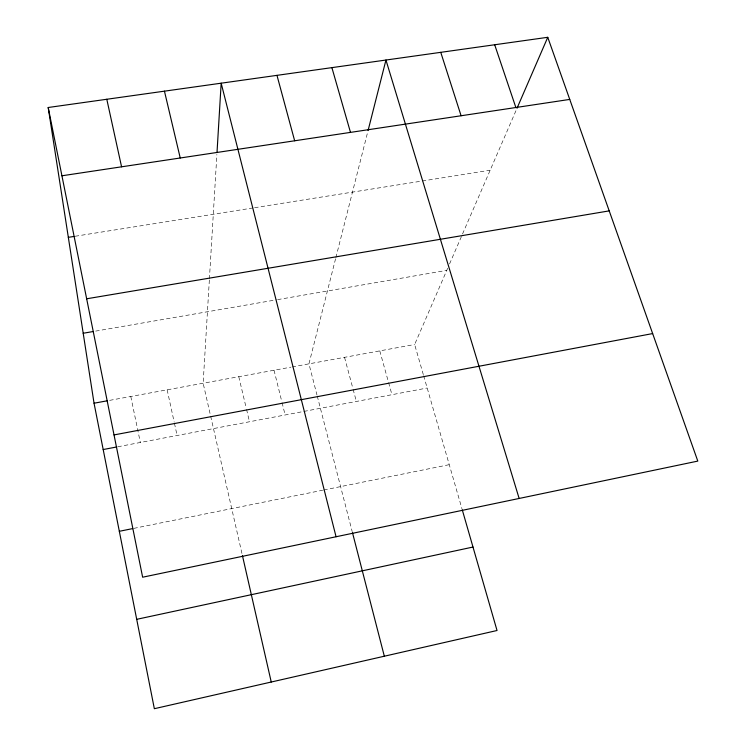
<?xml version="1.0" encoding="UTF-8"?>
<svg xmlns="http://www.w3.org/2000/svg" width="746" height="746" viewBox="0 0 746 746"><rect width="100%" height="100%" fill="white"/><g stroke="black" fill="none" stroke-linecap="round" stroke-linejoin="round"><path stroke-width="0.56" stroke-dasharray="3.73 2.8" d="M209.346 280.058L203.145 383.23L210.381 414.981M209.412 278.948L216.89 154.413M335.569 258.787L308.947 363.852L316.966 394.951M335.859 257.659L367.787 131.678M423.318 374.613L414.645 344.493L447.693 268.215M449.549 263.953L516.577 109.261M133.804 528.373L322.645 490.234M323.764 490.01L449.26 464.665M117.821 446.761L427.178 388.004M109.625 400.36L290.931 367.153M292.05 366.948L414.645 344.493M95.656 331.103L276.458 299.817M277.596 299.622L446.77 270.35M75.159 236.258L253.435 207.882M254.582 207.705L490.169 170.2M423.644 375.732L461.942 508.697M379.779 350.881L388.302 381.551M388.61 382.642L391.958 394.69M344.54 357.334L352.821 388.218M353.119 389.319L356.364 401.451M317.246 396.061L352.205 531.618M274.034 370.249L281.801 401.562M282.081 402.681L285.131 414.981M238.776 376.702L246.273 408.239M246.544 409.368L249.49 421.751M210.642 416.119L242.189 554.511M167.151 389.822L174.191 422.133M174.433 423.243L177.1 435.496M130.783 396.48L140.341 442.481"/><path stroke-width="1.12" d="M217.03 152.147L221.17 83.198L336.064 536.747M368.067 130.578L385.952 60.034L519.141 498.459M517.025 108.217L547.76 37.3L48.201 107.499L94.043 403.213L154.347 708.7L497.032 630.501L462.259 509.798M136.704 619.329L472.992 547.042M119.323 531.301L132.685 528.597M103.181 449.54L116.693 446.975M114.026 434.918L652.647 333.574M94.043 403.213L107.405 400.77M83.198 333.257L93.39 331.494M86.657 298.792L609.212 210.876M68.324 237.349L74.022 236.445M61.927 175.786L569.748 99.414M547.76 37.3L697.799 461.093L142.635 577.208L48.201 107.499M494.682 44.76L515.868 107.517M440.755 52.332L461.093 115.751M331.895 67.634L350.489 132.387M276.971 75.355L294.661 140.789M352.494 532.737L384.33 656.219M164.446 91.161L180.234 157.993M242.441 555.63L271.246 682.021M106.799 99.265L121.57 166.815"/></g></svg>
